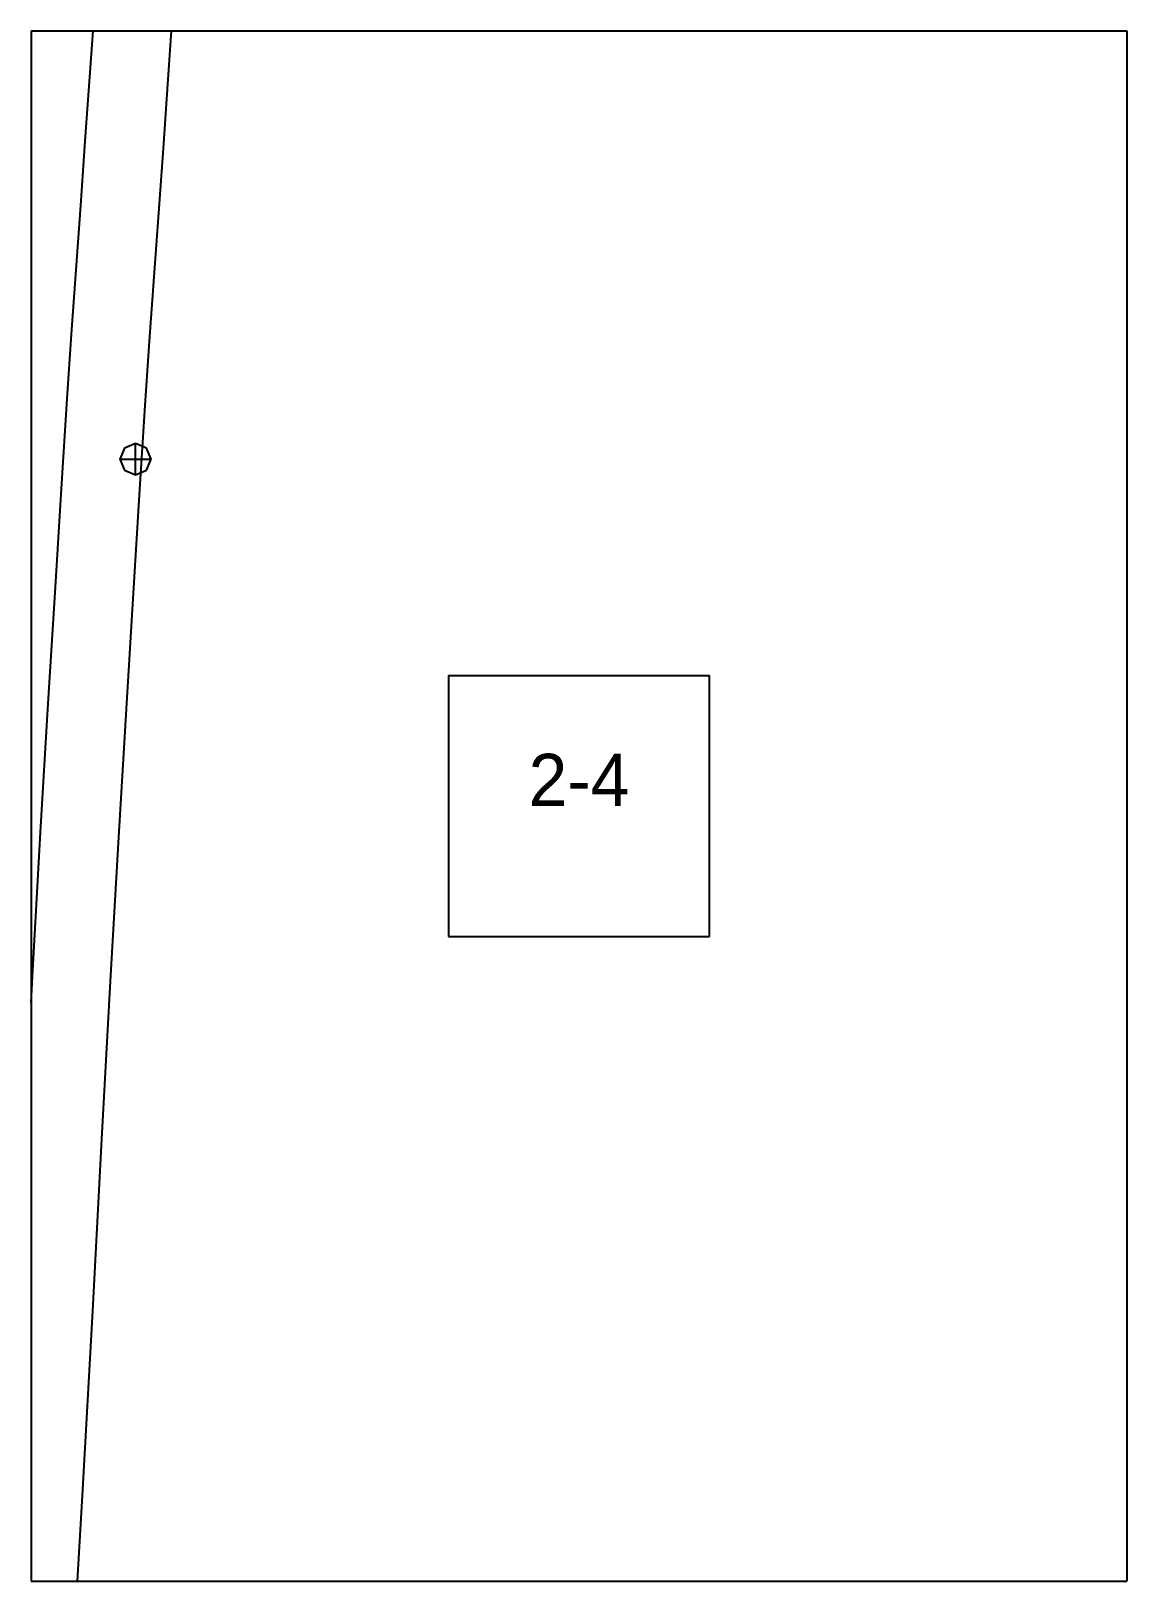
# Paper-space layout 'Plan 2-4' of a CAD drawing. Header units: metres, sheet in millimetres. Extents: x 0 to 210, y 0 to 297.
# The model-space entities are those that its viewports show. They can reach past a viewport. Long polylines and large blocks are cut down to what shows.
import ezdxf
from ezdxf.enums import TextEntityAlignment as Align

# ---------------------------------------------------------------- set-up
doc = ezdxf.new("R2010")
doc.units = ezdxf.units.M
for name, color, linetype in [('default', 7, 'Continuous'), ('TEXTLAYER', 7, 'Continuous'), ('VIEWPORTS', 7, 'Continuous')]:
    doc.layers.add(name, color=color, linetype=linetype)

msp = doc.modelspace()

# ---------------------------------------------------------------- linework, layer by layer
at = {"color": 9}
for p, q in [((630, 0), (630, -297)), ((630, 0), (630, -297)), ((840, 0), (840, -297)), ((840, 0), (840, -297)), ((420, -297), (630, -297)), ((420, -297), (630, -297)), ((630, -297), (840, -297)), ((630, -297), (630, -594)), ((630, -297), (840, -297)), ((630, -297), (630, -594)), ((840, -297), (1050, -297)), ((840, -297), (840, -594)), ((840, -297), (1050, -297)), ((840, -297), (840, -594)), ((710, -420.5), (760, -420.5)), ((710, -420.5), (710, -470.5)), ((760, -470.5), (760, -420.5)), ((710, -470.5), (760, -470.5)), ((420, -594), (630, -594)), ((420, -594), (630, -594)), ((630, -594), (840, -594)), ((630, -594), (630, -891)), ((630, -594), (840, -594)), ((630, -594), (630, -891)), ((840, -594), (1050, -594)), ((840, -594), (840, -891)), ((840, -594), (1050, -594)), ((840, -594), (840, -891))]:
    msp.add_line(p, q, dxfattribs=at)
at = {"layer": 'default', "color": 7, "linetype": 'Continuous'}
for p, q in [((641.29, -305.77), (642.16, -293.45)), ((656.23, -307.19), (657.1, -294.86)), ((640.41, -318.1), (641.29, -305.77)), ((655.36, -319.51), (656.23, -307.19)), ((639.53, -330.42), (640.41, -318.1)), ((654.48, -331.82), (655.36, -319.51)), ((638.65, -342.76), (639.53, -330.42)), ((653.59, -344.13), (654.48, -331.82)), ((637.78, -355.11), (638.65, -342.76)), ((652.72, -356.43), (653.59, -344.13)), ((636.93, -367.48), (637.78, -355.11)), ((651.88, -368.73), (652.72, -356.43)), ((635.82, -384.68), (636.93, -367.48)), ((650.77, -385.86), (651.88, -368.73)), ((647.89, -376.94), (647.01, -379.06)), ((650.01, -376.06), (647.89, -376.94)), ((652.13, -376.94), (650.01, -376.06)), ((650.01, -382.06), (650.01, -376.06)), ((653.01, -379.06), (652.13, -376.94)), ((647.01, -379.06), (647.89, -381.18)), ((647.01, -379.06), (653.01, -379.06)), ((652.13, -381.18), (653.01, -379.06)), ((647.89, -381.18), (650.01, -382.06)), ((650.01, -382.06), (652.13, -381.18)), ((634.68, -403.58), (635.82, -384.68)), ((649.64, -404.69), (650.77, -385.86)), ((633.32, -425.87), (634.68, -403.58)), ((648.28, -426.9), (649.64, -404.69)), ((631.85, -450.51), (633.32, -425.87)), ((646.81, -451.48), (648.28, -426.9)), ((630.27, -478.19), (631.85, -450.51)), ((645.24, -479.09), (646.81, -451.48)), ((628.61, -508.51), (630.27, -478.19)), ((643.58, -509.35), (645.24, -479.09)), ((626.88, -541.48), (628.61, -508.51)), ((641.85, -542.25), (643.58, -509.35)), ((639.87, -577.64), (641.85, -542.25)), ((637.7, -615.38), (639.87, -577.64))]:
    msp.add_line(p, q, dxfattribs=at)

# ---------------------------------------------------------------- texts
at = {"layer": 'TEXTLAYER', "color": 1}
msp.add_text('2-4', height=10, dxfattribs=at).set_placement((735, -445.5), align=Align.CENTER)

psp = doc.layouts.new('Plan 2-4')

# ---------------------------------------------------------------- viewports
at = {"layer": 'VIEWPORTS'}
psp.add_viewport(center=(105, 148.5), size=(210, 297), view_center_point=(735, -445.5), view_height=297, dxfattribs=at)

doc.saveas('drawing.dxf')
